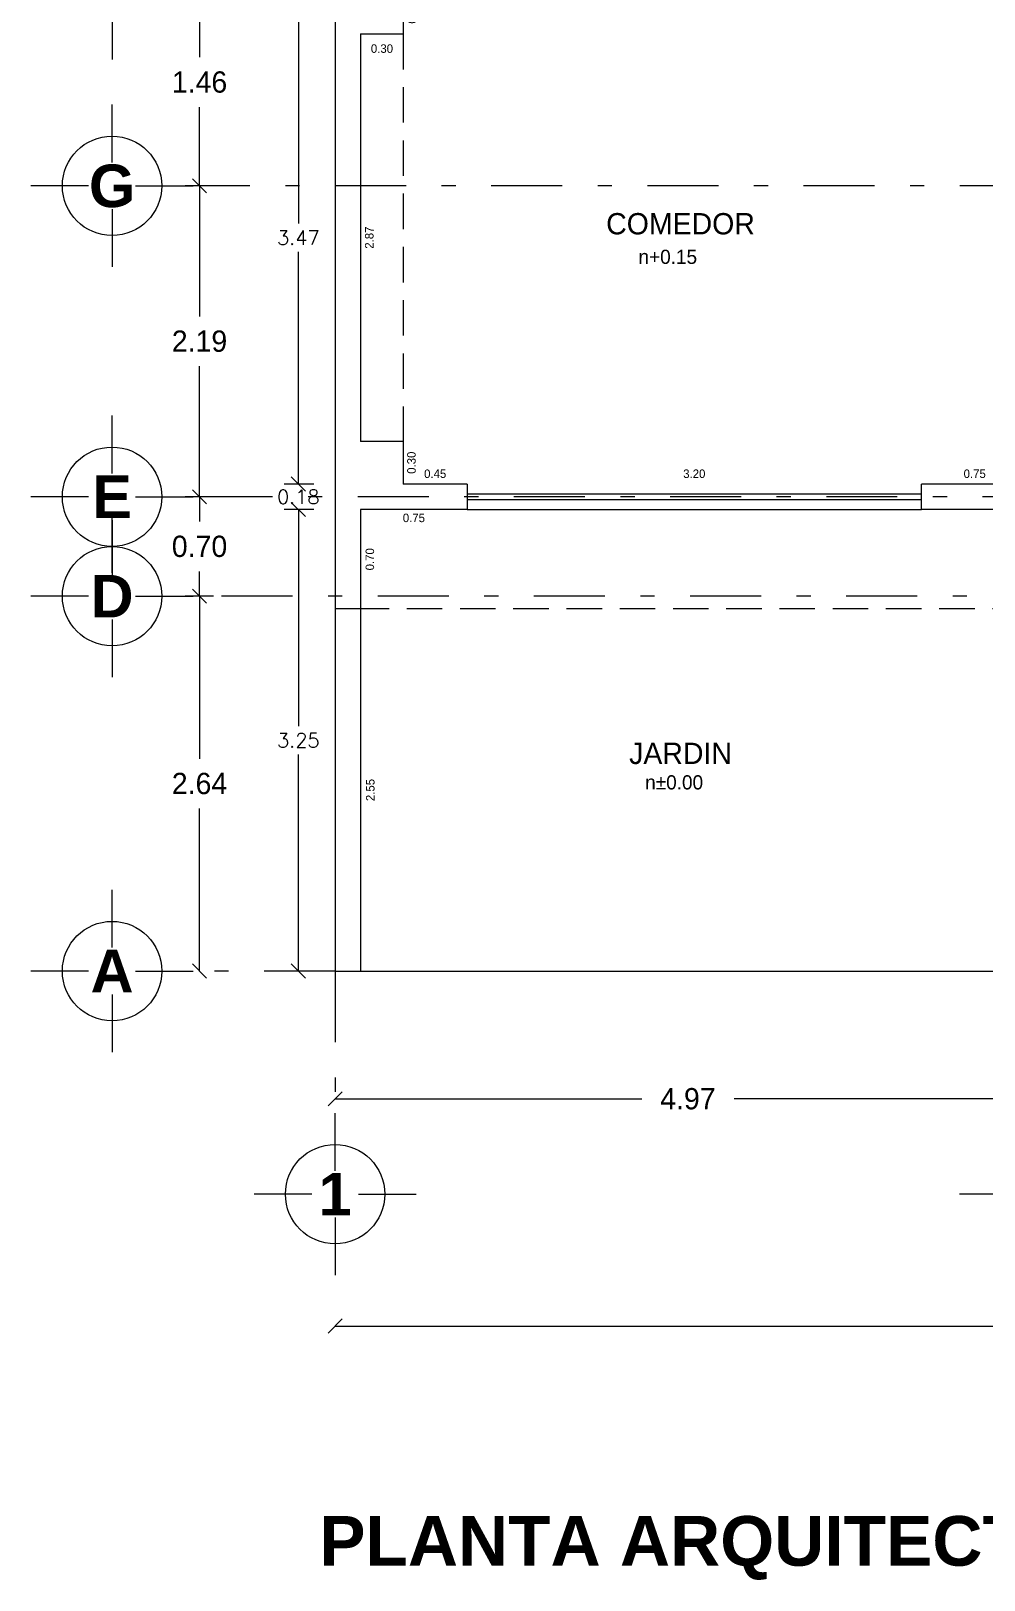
# Model space of a CAD drawing. Extents: x 12 to 127, y -37 to 29.
# Drawn here: x 36.1 to 42.82, y -4.19 to 6.72 of the extents above; entities that cross this region are included whole.
import ezdxf
from ezdxf.enums import TextEntityAlignment as Align

# ---------------------------------------------------------------- set-up
doc = ezdxf.new("R2010")
doc.units = 0
doc.header["$PDMODE"] = 34
doc.linetypes.add('DASHDOT', pattern=[1, 0.5, -0.25, 0, -0.25])
doc.linetypes.add('HIDDEN', pattern=[0.375, 0.25, -0.125])
doc.layers.get('0').update_dxf_attribs({"linetype": 'CONTINUOUS'})
doc.layers.get('DEFPOINTS').update_dxf_attribs({"linetype": 'CONTINUOUS'})
for name, color, linetype in [('CEXT', 5, 'CONTINUOUS'), ('CEXT2', 5, 'CONTINUOUS'), ('CINT', 7, 'CONTINUOUS'), ('EJES', 10, 'DASHDOT'), ('MBAJOS', 4, 'CONTINUOUS'), ('MUROS', 6, 'CONTINUOUS'), ('NIVELES', 7, 'CONTINUOUS'), ('PROY', 3, 'HIDDEN'), ('TEJES', 7, 'CONTINUOUS'), ('TEXTOS', 7, 'CONTINUOUS')]:
    doc.layers.add(name, color=color, linetype=linetype)
doc.styles.add('EJES', font='swisseb.ttf')
doc.styles.add('LETER', font='simplex.shx')
doc.styles.add('STYLE1', font='ZURCHBXC.TTF')
doc.dimstyles.new('CEXT', dxfattribs={"dimtxt": 0.15, "dimasz": 0.1, "dimexe": 0.1, "dimexo": 0.15, "dimgap": 0.1, "dimtad": 0, "dimtih": 1, "dimtoh": 1, "dimzin": 0, "dimtxsty": 'STANDARD', "dimblk": 'COT', "dimblk1": 'OBLIQUE', "dimblk2": 'OBLIQUE', "dimsah": 1, "dimcen": 0.09, "dimse1": 1, "dimclrt": 7, "dimazin": 3, "dimtfac": 1, "dimtix": 1, "dimtmove": 0, "dimatfit": 3, "dimtolj": 1, "dimtzin": 0})
doc.dimstyles.new('CINT', dxfattribs={"dimtxt": 0.08, "dimasz": 0.02, "dimexe": 0.05, "dimexo": 0.2, "dimgap": 0.02, "dimtad": 0, "dimtih": 1, "dimtoh": 1, "dimzin": 0, "dimtxsty": 'STANDARD', "dimblk": 'COT', "dimcen": 0.09, "dimazin": 3, "dimtfac": 1, "dimtix": 1, "dimtofl": 0, "dimtmove": 0, "dimatfit": 3, "dimtolj": 1, "dimtzin": 0})
doc.dimstyles.new('CONS', dxfattribs={"dimtxt": 0.1, "dimasz": 0.1, "dimexe": 0.1, "dimexo": 0.15, "dimgap": 0.05, "dimtad": 0, "dimtih": 1, "dimtoh": 1, "dimzin": 0, "dimtxsty": 'LETER', "dimblk1": 'OBLIQUE', "dimblk2": 'OBLIQUE', "dimsah": 1, "dimcen": 0.09, "dimclrt": 7, "dimaunit": 1, "dimazin": 3, "dimtfac": 1, "dimtix": 1, "dimtofl": 0, "dimtmove": 0, "dimatfit": 3, "dimtolj": 1, "dimtzin": 0})

# ---------------------------------------------------------------- blocks, each defined once
blk = doc.blocks.new('*D8')
at = {"layer": 'DEFPOINTS', "color": 0, "linetype": 'BYBLOCK'}
for p in [(38.696, 3.83), (38.696, 3.53), (38.754, 3.53)]:
    blk.add_point(p, dxfattribs=at)
at = {"color": 0, "linetype": 'BYBLOCK', "insert": (38.754, 3.68), "char_height": 0.06, "attachment_point": 5, "rotation": 90}
blk.add_mtext('\\A1;0.30', dxfattribs=at)
blk = doc.blocks.new('_NONE')
at = {"color": 0, "linetype": 'BYBLOCK'}
blk.add_circle((0, 0), 0.25, dxfattribs=at)
blk = doc.blocks.new('COT')
blk.add_circle((0, 0), 1)
blk = doc.blocks.new('_OBLIQUE')
at = {"color": 0, "linetype": 'BYBLOCK'}
blk.add_line((-0.5, -0.5), (0.5, 0.5), dxfattribs=at)
blk = doc.blocks.new('*D29')
at = {"color": 0, "linetype": 'BYBLOCK'}
for p, q in [((37.389, 2.74), (37.191, 2.74)), ((37.291, 2.74), (37.291, 1.595)), ((37.291, 0.1), (37.291, 1.245))]:
    blk.add_line(p, q, dxfattribs=at)
at = {"layer": 'DEFPOINTS', "color": 0, "linetype": 'BYBLOCK'}
for p in [(37.291, 2.74), (37.539, 2.74), (37.539, 0.1)]:
    blk.add_point(p, dxfattribs=at)
at = {"color": 0, "linetype": 'BYBLOCK', "xscale": 0.1, "yscale": 0.1, "zscale": 0.1}
for p, rotation in [((37.291, 2.74), 90), ((37.291, 0.1), 270)]:
    blk.add_blockref('_OBLIQUE', p, dxfattribs=dict(at, rotation=rotation))
at = {"color": 7, "linetype": 'BYBLOCK', "insert": (37.291, 1.42), "char_height": 0.15, "attachment_point": 5}
blk.add_mtext('\\A1;2.64', dxfattribs=at)
blk = doc.blocks.new('*D30')
at = {"color": 0, "linetype": 'BYBLOCK'}
for p, q in [((37.514, 3.44), (37.191, 3.44)), ((37.291, 3.44), (37.291, 3.265)), ((37.291, 2.74), (37.291, 2.915))]:
    blk.add_line(p, q, dxfattribs=at)
at = {"layer": 'DEFPOINTS', "color": 0, "linetype": 'BYBLOCK'}
for p in [(37.291, 3.44), (37.664, 3.44), (37.539, 2.74)]:
    blk.add_point(p, dxfattribs=at)
at = {"color": 0, "linetype": 'BYBLOCK', "xscale": 0.1, "yscale": 0.1, "zscale": 0.1}
for p, rotation in [((37.291, 3.44), 90), ((37.291, 2.74), 270)]:
    blk.add_blockref('_OBLIQUE', p, dxfattribs=dict(at, rotation=rotation))
at = {"color": 7, "linetype": 'BYBLOCK', "insert": (37.291, 3.09), "char_height": 0.15, "attachment_point": 5}
blk.add_mtext('\\A1;0.70', dxfattribs=at)
blk = doc.blocks.new('*D31')
at = {"color": 0, "linetype": 'BYBLOCK'}
for p, q in [((37.389, 5.63), (37.191, 5.63)), ((37.291, 5.63), (37.291, 4.71)), ((37.291, 3.44), (37.291, 4.36))]:
    blk.add_line(p, q, dxfattribs=at)
at = {"layer": 'DEFPOINTS', "color": 0, "linetype": 'BYBLOCK'}
for p in [(37.291, 5.63), (37.539, 5.63), (37.539, 3.44)]:
    blk.add_point(p, dxfattribs=at)
at = {"color": 0, "linetype": 'BYBLOCK', "xscale": 0.1, "yscale": 0.1, "zscale": 0.1}
for p, rotation in [((37.291, 5.63), 90), ((37.291, 3.44), 270)]:
    blk.add_blockref('_OBLIQUE', p, dxfattribs=dict(at, rotation=rotation))
at = {"color": 7, "linetype": 'BYBLOCK', "insert": (37.291, 4.535), "char_height": 0.15, "attachment_point": 5}
blk.add_mtext('\\A1;2.19', dxfattribs=at)
blk = doc.blocks.new('*D32')
at = {"color": 0, "linetype": 'BYBLOCK'}
for p, q in [((37.389, 7.09), (37.191, 7.09)), ((37.291, 7.09), (37.291, 6.535)), ((37.291, 5.63), (37.291, 6.185))]:
    blk.add_line(p, q, dxfattribs=at)
at = {"layer": 'DEFPOINTS', "color": 0, "linetype": 'BYBLOCK'}
for p in [(37.291, 7.09), (37.539, 7.09), (37.539, 5.63)]:
    blk.add_point(p, dxfattribs=at)
at = {"color": 0, "linetype": 'BYBLOCK', "xscale": 0.1, "yscale": 0.1, "zscale": 0.1}
for p, rotation in [((37.291, 7.09), 90), ((37.291, 5.63), 270)]:
    blk.add_blockref('_OBLIQUE', p, dxfattribs=dict(at, rotation=rotation))
at = {"color": 7, "linetype": 'BYBLOCK', "insert": (37.291, 6.36), "char_height": 0.15, "attachment_point": 5}
blk.add_mtext('\\A1;1.46', dxfattribs=at)
blk = doc.blocks.new('*D95')
at = {"color": 0, "linetype": 'BYBLOCK'}
for p, q in [((43.216, -0.673), (43.216, -0.9)), ((38.246, -0.8), (40.406, -0.8)), ((43.216, -0.8), (41.056, -0.8))]:
    blk.add_line(p, q, dxfattribs=at)
at = {"layer": 'DEFPOINTS', "color": 0, "linetype": 'BYBLOCK'}
for p in [(38.246, -0.523), (43.216, -0.523), (43.216, -0.8)]:
    blk.add_point(p, dxfattribs=at)
at = {"color": 0, "linetype": 'BYBLOCK', "xscale": 0.1, "yscale": 0.1, "zscale": 0.1, "rotation": 180}
blk.add_blockref('_OBLIQUE', (38.246, -0.8), dxfattribs=at)
at = {"color": 0, "linetype": 'BYBLOCK', "xscale": 0.1, "yscale": 0.1, "zscale": 0.1}
blk.add_blockref('_OBLIQUE', (43.216, -0.8), dxfattribs=at)
at = {"color": 7, "linetype": 'BYBLOCK', "insert": (40.731, -0.8), "char_height": 0.15, "attachment_point": 5}
blk.add_mtext('\\A1;4.97', dxfattribs=at)
blk = doc.blocks.new('*D182')
at = {"color": 0, "linetype": 'BYBLOCK'}
for p, q in [((53.246, -2.274), (53.246, -2.5)), ((38.246, -2.4), (45.396, -2.4)), ((53.246, -2.4), (46.096, -2.4))]:
    blk.add_line(p, q, dxfattribs=at)
at = {"layer": 'DEFPOINTS', "color": 0, "linetype": 'BYBLOCK'}
for p in [(38.246, -2.124), (53.246, -2.124), (53.246, -2.4)]:
    blk.add_point(p, dxfattribs=at)
at = {"color": 0, "linetype": 'BYBLOCK', "xscale": 0.1, "yscale": 0.1, "zscale": 0.1, "rotation": 180}
blk.add_blockref('_OBLIQUE', (38.246, -2.4), dxfattribs=at)
at = {"color": 0, "linetype": 'BYBLOCK', "xscale": 0.1, "yscale": 0.1, "zscale": 0.1}
blk.add_blockref('_OBLIQUE', (53.246, -2.4), dxfattribs=at)
at = {"color": 7, "linetype": 'BYBLOCK', "insert": (45.746, -2.4), "char_height": 0.15, "attachment_point": 5}
blk.add_mtext('\\A1;15.00', dxfattribs=at)
blk = doc.blocks.new('*D183')
at = {"layer": 'DEFPOINTS', "color": 0, "linetype": 'BYBLOCK'}
for p in [(38.426, 6.7), (38.487, 6.7), (38.426, 3.83)]:
    blk.add_point(p, dxfattribs=at)
at = {"color": 0, "linetype": 'BYBLOCK', "insert": (38.487, 5.265), "char_height": 0.06, "attachment_point": 5, "rotation": 90}
blk.add_mtext('\\A1;2.87', dxfattribs=at)
blk = doc.blocks.new('*D184')
at = {"layer": 'DEFPOINTS', "color": 0, "linetype": 'BYBLOCK'}
for p in [(38.696, 7), (38.758, 7), (38.696, 6.7)]:
    blk.add_point(p, dxfattribs=at)
at = {"color": 0, "linetype": 'BYBLOCK', "insert": (38.758, 6.85), "char_height": 0.06, "attachment_point": 5, "rotation": 90}
blk.add_mtext('\\A1;0.30', dxfattribs=at)
blk = doc.blocks.new('*D185')
at = {"layer": 'DEFPOINTS', "color": 0, "linetype": 'BYBLOCK'}
for p in [(38.426, 6.7), (38.726, 6.7), (38.426, 6.596)]:
    blk.add_point(p, dxfattribs=at)
at = {"color": 0, "linetype": 'BYBLOCK', "insert": (38.576, 6.596), "char_height": 0.06, "attachment_point": 5}
blk.add_mtext('\\A1;0.30', dxfattribs=at)
blk = doc.blocks.new('*D186')
at = {"layer": 'DEFPOINTS', "color": 0, "linetype": 'BYBLOCK'}
for p in [(39.176, 3.602), (38.726, 3.53), (39.176, 3.53)]:
    blk.add_point(p, dxfattribs=at)
at = {"color": 0, "linetype": 'BYBLOCK', "insert": (38.951, 3.602), "char_height": 0.06, "attachment_point": 5}
blk.add_mtext('\\A1;0.45', dxfattribs=at)
blk = doc.blocks.new('*D187')
at = {"layer": 'DEFPOINTS', "color": 0, "linetype": 'BYBLOCK'}
for p in [(42.376, 3.602), (39.176, 3.53), (42.376, 3.53)]:
    blk.add_point(p, dxfattribs=at)
at = {"color": 0, "linetype": 'BYBLOCK', "insert": (40.776, 3.602), "char_height": 0.06, "attachment_point": 5}
blk.add_mtext('\\A1;3.20', dxfattribs=at)
blk = doc.blocks.new('*D188')
at = {"layer": 'DEFPOINTS', "color": 0, "linetype": 'BYBLOCK'}
for p in [(43.126, 3.602), (42.376, 3.53), (43.126, 3.53)]:
    blk.add_point(p, dxfattribs=at)
at = {"color": 0, "linetype": 'BYBLOCK', "insert": (42.751, 3.602), "char_height": 0.06, "attachment_point": 5}
blk.add_mtext('\\A1;0.75', dxfattribs=at)
blk = doc.blocks.new('*D377')
at = {"layer": 'DEFPOINTS', "color": 0, "linetype": 'BYBLOCK'}
for p in [(38.426, 3.35), (38.426, 3.291), (39.176, 3.35)]:
    blk.add_point(p, dxfattribs=at)
at = {"color": 0, "linetype": 'BYBLOCK', "insert": (38.801, 3.291), "char_height": 0.06, "attachment_point": 5}
blk.add_mtext('\\A1;0.75', dxfattribs=at)
blk = doc.blocks.new('*D378')
at = {"layer": 'DEFPOINTS', "color": 0, "linetype": 'BYBLOCK'}
for p in [(38.426, 3.35), (38.491, 3.35), (38.426, 2.65)]:
    blk.add_point(p, dxfattribs=at)
at = {"color": 0, "linetype": 'BYBLOCK', "insert": (38.491, 3), "char_height": 0.06, "attachment_point": 5, "rotation": 90}
blk.add_mtext('\\A1;0.70', dxfattribs=at)
blk = doc.blocks.new('*D410')
at = {"layer": 'DEFPOINTS', "color": 0, "linetype": 'BYBLOCK'}
for p in [(38.426, 2.65), (38.426, 0.1), (38.494, 0.1)]:
    blk.add_point(p, dxfattribs=at)
at = {"color": 0, "linetype": 'BYBLOCK', "insert": (38.494, 1.375), "char_height": 0.06, "attachment_point": 5, "rotation": 90}
blk.add_mtext('\\A1;2.55', dxfattribs=at)
blk = doc.blocks.new('*D546')
at = {"color": 0, "linetype": 'BYBLOCK'}
for p, q in [((38.096, 3.35), (37.887, 3.35)), ((37.987, 3.35), (37.987, 1.825)), ((37.987, 0.1), (37.987, 1.625)), ((38.096, 0.1), (37.887, 0.1))]:
    blk.add_line(p, q, dxfattribs=at)
at = {"layer": 'DEFPOINTS', "color": 0, "linetype": 'BYBLOCK'}
for p in [(37.987, 3.35), (38.246, 3.35), (38.246, 0.1)]:
    blk.add_point(p, dxfattribs=at)
at = {"color": 0, "linetype": 'BYBLOCK', "xscale": 0.1, "yscale": 0.1, "zscale": 0.1}
for p, rotation in [((37.987, 3.35), 90), ((37.987, 0.1), 270)]:
    blk.add_blockref('_OBLIQUE', p, dxfattribs=dict(at, rotation=rotation))
at = {"color": 7, "linetype": 'BYBLOCK', "insert": (37.987, 1.725), "char_height": 0.1, "attachment_point": 5, "style": 'LETER'}
blk.add_mtext('\\A1;3.25', dxfattribs=at)
blk = doc.blocks.new('*D547')
at = {"color": 0, "linetype": 'BYBLOCK'}
for p, q in [((37.987, 3.53), (37.987, 3.63)), ((38.096, 3.53), (37.887, 3.53)), ((38.096, 3.35), (37.887, 3.35)), ((37.987, 3.35), (37.987, 3.25))]:
    blk.add_line(p, q, dxfattribs=at)
at = {"layer": 'DEFPOINTS', "color": 0, "linetype": 'BYBLOCK'}
for p in [(37.987, 3.53), (38.246, 3.53), (38.246, 3.35)]:
    blk.add_point(p, dxfattribs=at)
at = {"color": 0, "linetype": 'BYBLOCK', "xscale": 0.1, "yscale": 0.1, "zscale": 0.1}
for p, rotation in [((37.987, 3.53), 270), ((37.987, 3.35), 90)]:
    blk.add_blockref('_OBLIQUE', p, dxfattribs=dict(at, rotation=rotation))
at = {"color": 7, "linetype": 'BYBLOCK', "insert": (37.987, 3.44), "char_height": 0.1, "attachment_point": 5, "style": 'LETER'}
blk.add_mtext('\\A1;0.18', dxfattribs=at)
blk = doc.blocks.new('*D548')
at = {"color": 0, "linetype": 'BYBLOCK'}
for p, q in [((38.096, 7), (37.887, 7)), ((37.987, 7), (37.987, 5.365)), ((37.987, 3.53), (37.987, 5.165)), ((38.096, 3.53), (37.887, 3.53))]:
    blk.add_line(p, q, dxfattribs=at)
at = {"layer": 'DEFPOINTS', "color": 0, "linetype": 'BYBLOCK'}
for p in [(37.987, 7), (38.246, 7), (38.246, 3.53)]:
    blk.add_point(p, dxfattribs=at)
at = {"color": 0, "linetype": 'BYBLOCK', "xscale": 0.1, "yscale": 0.1, "zscale": 0.1}
for p, rotation in [((37.987, 7), 90), ((37.987, 3.53), 270)]:
    blk.add_blockref('_OBLIQUE', p, dxfattribs=dict(at, rotation=rotation))
at = {"color": 7, "linetype": 'BYBLOCK', "insert": (37.987, 5.265), "char_height": 0.1, "attachment_point": 5, "style": 'LETER'}
blk.add_mtext('\\A1;3.47', dxfattribs=at)

msp = doc.modelspace()

# ---------------------------------------------------------------- linework, layer by layer
at = {"layer": 'EJES', "color": 5, "linetype": 'CONTINUOUS', "ltscale": 0.5}
for p, q in [((36.675, 6.925), (36.675, 6.519)), ((36.675, 5.795), (36.675, 6.202)), ((36.51, 5.63), (36.104, 5.63)), ((36.84, 5.63), (37.246, 5.63)), ((36.675, 5.465), (36.675, 5.059)), ((36.675, 3.605), (36.675, 4.012)), ((36.51, 3.44), (36.104, 3.44)), ((36.84, 3.44), (37.246, 3.44)), ((36.675, 2.905), (36.675, 3.312)), ((36.675, 3.275), (36.675, 2.869)), ((36.51, 2.74), (36.104, 2.74)), ((36.84, 2.74), (37.246, 2.74)), ((36.675, 2.575), (36.675, 2.169)), ((36.675, 0.265), (36.675, 0.672)), ((36.51, 0.1), (36.104, 0.1)), ((36.84, 0.1), (37.246, 0.1)), ((36.675, -0.064), (36.675, -0.471)), ((38.246, -1.306), (38.246, -0.9)), ((38.082, -1.471), (37.675, -1.471)), ((38.411, -1.471), (38.818, -1.471)), ((43.052, -1.471), (42.645, -1.471)), ((38.246, -1.636), (38.246, -2.042))]:
    msp.add_line(p, q, dxfattribs=at)
at = {"layer": 'EJES'}
for p, q in [((46.446, 5.63), (37.246, 5.63)), ((43.306, 3.44), (37.246, 3.44)), ((46.746, 2.74), (37.246, 2.74)), ((38.246, 0.1), (37.246, 0.1)), ((38.246, 0.1), (38.246, -0.9))]:
    msp.add_line(p, q, dxfattribs=at)
at = {"layer": 'EJES', "color": 5, "linetype": 'CONTINUOUS', "ltscale": 0.5}
for centre in [(36.675, 5.63), (36.675, 3.44), (36.675, 2.74), (36.675, 0.1), (38.246, -1.471)]:
    msp.add_circle(centre, 0.35, dxfattribs=at)
at = {"layer": 'MBAJOS'}
for p, q in [((39.176, 3.46), (42.376, 3.46)), ((39.176, 3.42), (42.376, 3.42)), ((39.176, 3.35), (42.376, 3.35)), ((38.246, 2.65), (38.246, 0.1)), ((38.426, 2.65), (38.426, 0.1)), ((38.246, 0.1), (46.566, 0.1))]:
    msp.add_line(p, q, dxfattribs=at)
at = {"layer": 'MUROS'}
for p, q in [((38.246, 14.65), (38.246, 2.65)), ((38.726, 7), (38.726, 6.7)), ((38.426, 6.7), (38.426, 3.83)), ((38.426, 6.7), (38.726, 6.7)), ((38.726, 3.83), (38.426, 3.83)), ((38.726, 3.83), (38.726, 3.53)), ((39.176, 3.53), (38.726, 3.53)), ((39.176, 3.53), (39.176, 3.35)), ((43.126, 3.53), (42.376, 3.53)), ((42.376, 3.35), (42.376, 3.53)), ((39.176, 3.35), (38.426, 3.35)), ((38.426, 3.35), (38.426, 2.65)), ((43.126, 3.35), (42.376, 3.35)), ((38.426, 2.65), (38.246, 2.65))]:
    msp.add_line(p, q, dxfattribs=at)
at = {"layer": 'PROY'}
for p, q in [((38.726, 6.7), (38.726, 3.83)), ((43.126, 2.65), (38.426, 2.65))]:
    msp.add_line(p, q, dxfattribs=at)

# ---------------------------------------------------------------- texts
at = {"layer": 'NIVELES'}
for s, p in [('n+0.15', (40.383, 5.08)), ('n%%P0.00', (40.43, 1.379))]:
    msp.add_text(s, height=0.1, dxfattribs=at).set_placement(p)
at = {"layer": 'TEJES', "ltscale": 0.5, "style": 'EJES'}
for s, p in [('G', (36.675, 5.63)), ('E', (36.675, 3.44)), ('D', (36.675, 2.74)), ('A', (36.675, 0.1)), ('1', (38.246, -1.471))]:
    msp.add_text(s, height=0.3, dxfattribs=at).set_placement(p, align=Align.MIDDLE)
at = {"layer": 'TEJES', "color": 6, "ltscale": 0.5, "style": 'EJES'}
msp.add_text('PLANTA ARQUITECTONICA BAJA', height=0.35, dxfattribs=at).set_placement((38.134, -4.088))
at = {"layer": 'TEXTOS', "style": 'STYLE1'}
for s, p in [('COMEDOR', (40.679, 5.363)), ('JARDIN', (40.679, 1.632))]:
    msp.add_text(s, height=0.15, dxfattribs=at).set_placement(p, align=Align.MIDDLE)

# ---------------------------------------------------------------- dimensions: what is measured, and where the dimension line sits
at = {"layer": 'CEXT'}
for base, p1, p2, override, picture, middle in [((37.291, 7.09), (37.539, 5.63), (37.539, 7.09), {"dimtxt": 0.15, "dimse1": 1, "dimclrt": 7}, '*D32', (37.291, 6.36)), ((37.291, 5.63), (37.539, 3.44), (37.539, 5.63), {"dimtxt": 0.15, "dimse1": 1, "dimclrt": 7}, '*D31', (37.291, 4.535)), ((37.291, 3.44), (37.539, 2.74), (37.664, 3.44), {"dimtxt": 0.15, "dimse1": 1, "dimclrt": 7}, '*D30', (37.291, 3.09)), ((37.291, 2.74), (37.539, 0.1), (37.539, 2.74), {"dimtxt": 0.15, "dimclrt": 7}, '*D29', (37.291, 1.42))]:
    dim = msp.add_linear_dim(base=base, p1=p1, p2=p2, angle=90, dimstyle='CEXT', override=override, dxfattribs=at)
    dim.commit()
    dim.dimension.update_dxf_attribs({"geometry": picture, "text_midpoint": middle})
for base, p1, p2, picture, middle in [((43.216, -0.8), (38.246, -0.523), (43.216, -0.523), '*D95', (40.731, -0.8)), ((53.246, -2.4), (38.246, -2.124), (53.246, -2.124), '*D182', (45.746, -2.4))]:
    dim = msp.add_linear_dim(base=base, p1=p1, p2=p2, dimstyle='CEXT', override={"dimtxt": 0.15, "dimclrt": 7}, dxfattribs=at)
    dim.commit()
    dim.dimension.update_dxf_attribs({"geometry": picture, "text_midpoint": middle})
at = {"layer": 'CEXT2'}
for base, p1, p2, picture, middle in [((37.987, 7), (38.246, 3.53), (38.246, 7), '*D548', (37.987, 5.265)), ((37.987, 3.53), (38.246, 3.35), (38.246, 3.53), '*D547', (37.987, 3.44)), ((37.987, 3.35), (38.246, 0.1), (38.246, 3.35), '*D546', (37.987, 1.725))]:
    dim = msp.add_linear_dim(base=base, p1=p1, p2=p2, angle=90, dimstyle='CONS', override={"dimscale": 1, "dimclrt": 7}, dxfattribs=at)
    dim.commit()
    dim.dimension.update_dxf_attribs({"geometry": picture, "text_midpoint": middle})
at = {"layer": 'CINT'}
for base, p1, p2, picture, middle in [((38.788, 7), (38.726, 6.7), (38.726, 7), '*D184', (38.758, 6.85)), ((38.784, 3.53), (38.726, 3.83), (38.726, 3.53), '*D8', (38.754, 3.68))]:
    dim = msp.add_linear_dim(base=base, p1=p1, p2=p2, angle=90, dimstyle='CINT', override={"dimtxt": 0.06, "dimtih": 0, "dimtoh": 0, "dimblk1": 'NONE', "dimblk2": 'NONE', "dimsah": 1, "dimse1": 1, "dimse2": 1, "dimsd1": 1, "dimsd2": 1}, dxfattribs=at)
    dim.commit()
    dim.dimension.update_dxf_attribs({"geometry": picture, "text_midpoint": middle, "insert": (0.03, 0)})
for base, p1, p2, picture, middle in [((38.487, 6.7), (38.426, 3.83), (38.426, 6.7), '*D183', (38.487, 5.265)), ((38.491, 3.35), (38.426, 2.65), (38.426, 3.35), '*D378', (38.491, 3)), ((38.494, 0.1), (38.426, 2.65), (38.426, 0.1), '*D410', (38.494, 1.375))]:
    dim = msp.add_linear_dim(base=base, p1=p1, p2=p2, angle=90, dimstyle='CINT', override={"dimtxt": 0.06, "dimtih": 0, "dimtoh": 0, "dimblk1": 'NONE', "dimblk2": 'NONE', "dimsah": 1, "dimse1": 1, "dimse2": 1, "dimsd1": 1, "dimsd2": 1}, dxfattribs=at)
    dim.commit()
    dim.dimension.update_dxf_attribs({"geometry": picture, "text_midpoint": middle})
for base, p1, p2, picture, middle in [((38.426, 6.596), (38.726, 6.7), (38.426, 6.7), '*D185', (38.576, 6.596)), ((39.176, 3.602), (38.726, 3.53), (39.176, 3.53), '*D186', (38.951, 3.602)), ((42.376, 3.602), (39.176, 3.53), (42.376, 3.53), '*D187', (40.776, 3.602)), ((43.126, 3.602), (42.376, 3.53), (43.126, 3.53), '*D188', (42.751, 3.602)), ((38.426, 3.291), (39.176, 3.35), (38.426, 3.35), '*D377', (38.801, 3.291))]:
    dim = msp.add_linear_dim(base=base, p1=p1, p2=p2, dimstyle='CINT', override={"dimtxt": 0.06, "dimtih": 0, "dimtoh": 0, "dimblk1": 'NONE', "dimblk2": 'NONE', "dimsah": 1, "dimse1": 1, "dimse2": 1, "dimsd1": 1, "dimsd2": 1}, dxfattribs=at)
    dim.commit()
    dim.dimension.update_dxf_attribs({"geometry": picture, "text_midpoint": middle})

doc.saveas('drawing.dxf')
